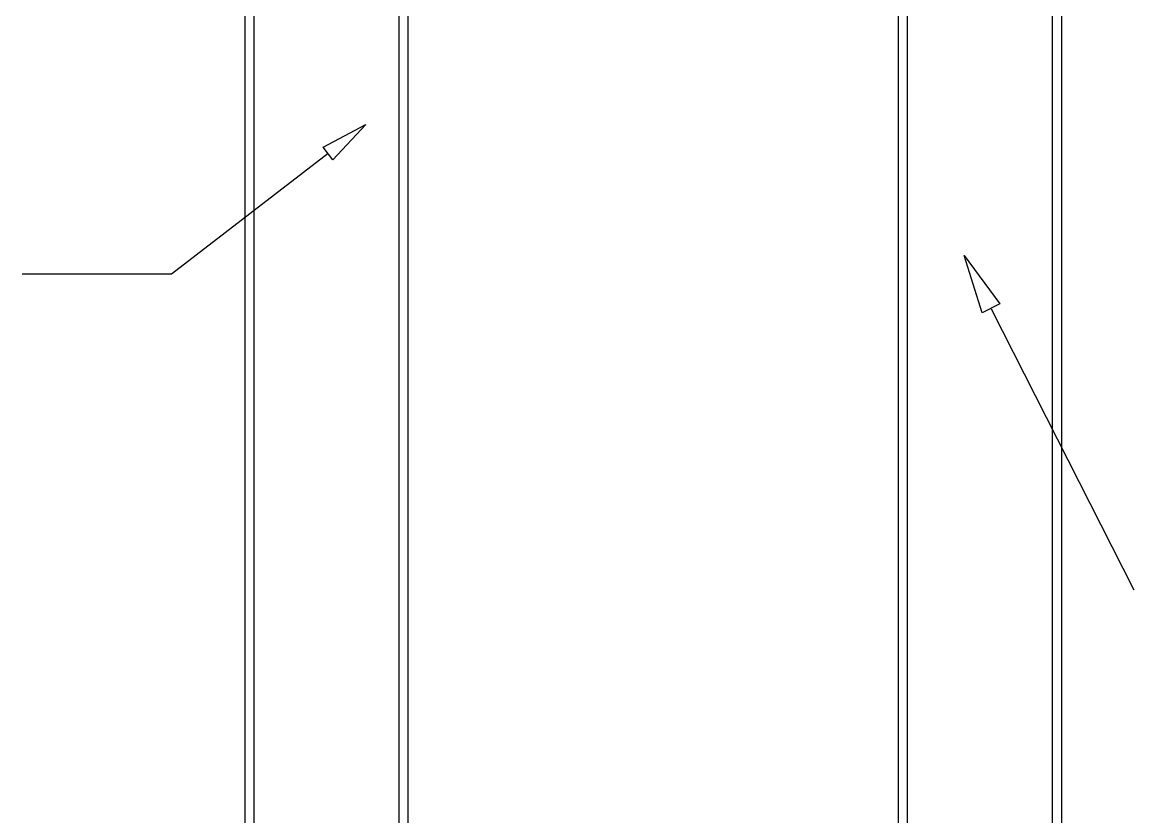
# Model space of a CAD drawing. Extents: x 185245 to 1992634, y -19957 to 755165.
# Drawn here: x 1877068 to 1878464, y 571639 to 572637 of the extents above; entities that cross this region are included whole.
import ezdxf

# ---------------------------------------------------------------- set-up
doc = ezdxf.new("R2010")
doc.units = 0
doc.header["$LTSCALE"] = 1000
doc.header["$MEASUREMENT"] = 0
doc.layers.add('TC', color=4, linetype='Continuous')

msp = doc.modelspace()

# ---------------------------------------------------------------- linework, layer by layer
at = {"color": 0, "linetype": 'Continuous'}
for p, q in [((1878179.9, 570479.5), (1878179.9, 573000.2)), ((1878362, 570479.5), (1878362, 573000.2)), ((1878168.5, 570595.6), (1878168.5, 572908.6)), ((1878373.4, 570595.6), (1878373.4, 572908.6))]:
    msp.add_line(p, q, dxfattribs=at)
at = {"color": 7, "linetype": 'Continuous'}
for p, q in [((1877347.6, 572824.3), (1877347.6, 569789.2)), ((1877359, 572824.3), (1877359, 569789.2)), ((1877541.1, 572824.3), (1877541.1, 569789.2)), ((1877552.5, 572824.3), (1877552.5, 569789.2))]:
    msp.add_line(p, q, dxfattribs=at)
at = {"color": 4}
msp.add_lwpolyline([(1878273.5, 572272), (1878250.9, 572344), (1878295.7, 572283.2)], close=True, dxfattribs=at)
at = {"color": 4, "extrusion": (0.891649, 0.452728, 0), "elevation": 1933856}
msp.add_lwpolyline([(-340082.2, 0), (-340477.8, 0)], dxfattribs=at)
at = {"color": 4, "extrusion": (0, 1, 0), "elevation": 571924.8}
msp.add_lwpolyline([(-1878463.7, 0), (-1878463.9, 0)], dxfattribs=at)
at = {"layer": 'TC', "color": 4}
msp.add_lwpolyline([(1877446.2, 572479.9), (1877499.8, 572508.6), (1877458.4, 572464.1)], close=True, dxfattribs=at)
msp.add_lwpolyline([(1877452.3, 572472), (1877255.6, 572320.5)], dxfattribs=at)
at = {"layer": 'TC', "color": 4, "extrusion": (0, 1, 0), "elevation": 572320.5}
msp.add_lwpolyline([(-1877255.6, 0), (-1877068.3, 0)], dxfattribs=at)

doc.saveas('drawing.dxf')
